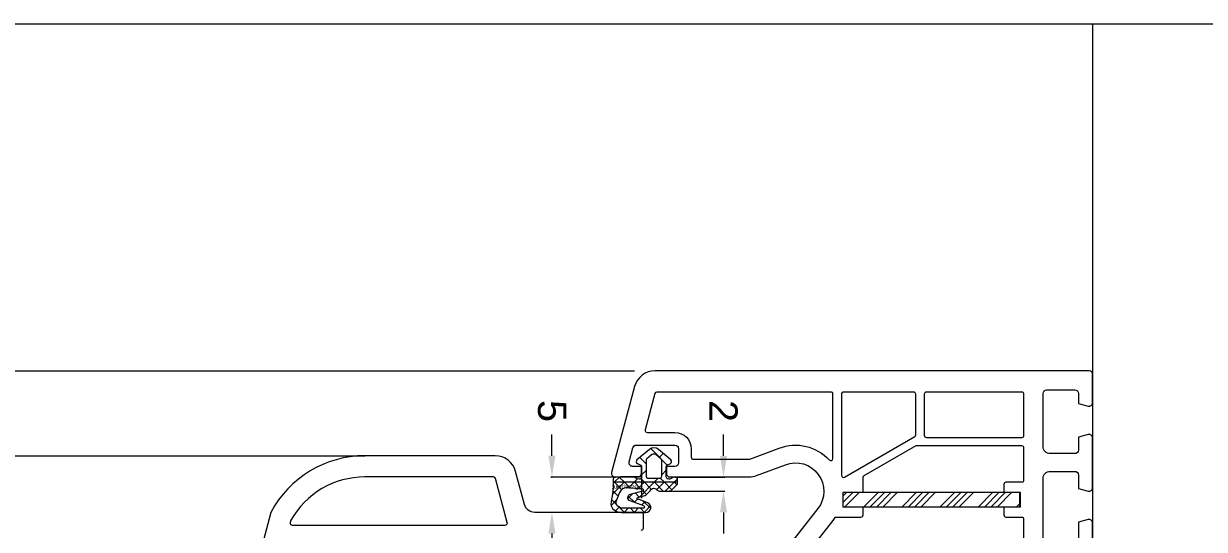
# Model space of a CAD drawing. Header units: millimetres. Extents: x 2258 to 5600, y 711 to 2563.
# Drawn here: x 2391.23 to 2397.68, y 2145.02 to 2147.78 of the extents above; entities that cross this region are included whole.
import ezdxf

# ---------------------------------------------------------------- set-up
doc = ezdxf.new("R2010")
doc.units = ezdxf.units.MM
for name, color, linetype, lineweight in [('PQI-A-IN-ELEV', 245, 'Continuous', 9), ('PQI-A-IN-ELEV-LGHT', 201, 'Continuous', 5), ('PQI-A-IN-FURN', 39, 'Continuous', 13), ('PQI-A-WIN', 140, 'Continuous', 13)]:
    doc.layers.add(name, color=color, linetype=linetype, lineweight=lineweight)
doc.styles.get("Standard").update_dxf_attribs({"font": 'arial.ttf'})
doc.dimstyles.new('SCHUECO', dxfattribs={"dimtxt": 4, "dimasz": 3, "dimexe": 0.18, "dimexo": 0.0625, "dimgap": 2, "dimtad": 0, "dimdec": 0, "dimzin": 0, "dimdsep": 46, "dimtxsty": 'Standard', "dimcen": 0.09, "dimadec": 0, "dimazin": 0, "dimtfac": 1, "dimtdec": 0, "dimtofl": 0, "dimtmove": 0, "dimatfit": 3, "dimfxl": 1, "dimtolj": 1, "dimtzin": 0, "dimarcsym": 0})

# ---------------------------------------------------------------- blocks, each defined once
blk = doc.blocks.new('*X70')
at = {"color": 0}
for p, q in [((10.30352451880753, 18.73912722821214), (10.76437846124361, 19.19998117064821)), ((11.45845213388517, 17.19998117064824), (13.45845213388514, 19.19998117064821)), ((12.35647813388513, 17.19998117064824), (14.3564781338851, 19.19998117064821)), ((13.2545041338852, 17.19998117064824), (15.25450413388518, 19.19998117064821)), ((14.15253213388516, 17.19998117064824), (16.15253213388513, 19.19998117064821)), ((16.84660580652664, 17.19998117064821), (18.84660580652661, 19.19998117064818)), ((17.74463180652659, 17.19998117064821), (19.74463180652657, 19.19998117064818)), ((18.64265780652667, 17.19998117064821), (20.64265780652664, 19.19998117064818)), ((19.54068580652662, 17.19998117064821), (21.5406858065266, 19.19998117064818)), ((22.23475947916816, 17.19998117064824), (24.23475947916813, 19.19998117064821)), ((23.13278547916812, 17.19998117064824), (25.13278547916809, 19.19998117064821)), ((24.03081147916819, 17.19998117064824), (26.03081147916816, 19.19998117064821)), ((24.92883947916815, 17.19998117064824), (26.92883947916812, 19.19998117064821)), ((27.62291315180963, 17.19998117064824), (29.6229131518096, 19.19998117064824)), ((28.52093915180957, 17.19998117064824), (30.52093915180956, 19.19998117064824)), ((29.41896515180967, 17.19998117064824), (31.41896515180963, 19.19998117064824)), ((30.31699315180961, 17.19998117064824), (32.31699315180958, 19.19998117064824)), ((33.01106682445115, 17.19998117064824), (35.01106682445112, 19.19998117064821)), ((33.90909282445111, 17.19998117064824), (35.30352356513325, 18.59441191133038)), ((34.80711882445118, 17.19998117064824), (35.30352356513322, 17.69638591133028))]:
    blk.add_line(p, q, dxfattribs=at)
blk = doc.blocks.new('BASEPOINT')
for p, q in [((0.0001424139276124947, -6.579969547004794e-08), (0.0001424139276124947, 2.998156919277449)), ((-7.890404418731123e-08, 0.0005381883725030789), (2.956911949821283, 0.0005381883725030789))]:
    blk.add_line(p, q)
blk.add_text('Basepoint', height=0.6).set_placement((0.4501424139276011, 1.169999934200292))
blk = doc.blocks.new('244234EZ')
h = blk.add_hatch()
h.set_pattern_fill('NETZ', color=256, angle=45, style=0)
h.set_pattern_definition([(45, (0.01020141601271446, -1.498066991095954), (-0.7071067811865475, 0.7071067811865476), []), (135, (0.01020141601271446, -1.498066991095954), (-0.7071067811865476, -0.7071067811865475), [])])
h.paths.add_polyline_path([(4.008078502913222, 0.7015572627653923, -0.04835307895780901), (4.303823118820566, 3.532424224166834, 0.3319211071679742), (3.845955810543963, 4.662804514641349, 0.1614346972429617), (2.779686889645509, 5.001498133415765), (-0.6049478013112477, 5.001498133415764, 0.8315432364911673), (-0.8560341563469525, 3.648078988526671), (0.43162628173537, 3.153275400871819, -1.190626430510797), (0.5034884964394981, 2.88506940612011), (-0.4655004301875263, 2.625441762988365, 0.1296938749465605), (-0.5983473197203235, 2.549425338780542), (-1.20320037842088, 1.95383349108178, -0.6014879446624487), (-2.236571083833349, 1.864532395719669, 0.254498919795523), (-2.488499425651867, 2.001640413975412), (-3.957449179689695, 2.001624018348985, 0.1989094666118807), (-4.169577865607145, 1.913756052723637), (-4.994269180354968, 1.089064737975818, 0.1989123673796596), (-5.082137145999006, 0.8769327036198491), (-5.082137145999006, 0.7015447420383105)])
h.paths.add_polyline_path([(-0.1904933190871827, 1.719282615234464, -0.9176289392039193), (-0.19180589099426, 1.958971851091358), (1.570990037036942, 2.431272729874328, 0.7332383087249621), (1.612600442385188, 3.38408464420482), (-0.3194380188017371, 4.087288767571037, -1), (-0.2680883789091605, 4.378243357414789), (2.713463470503889, 4.377261227260397, -0.1340649279655961), (2.967535276667598, 4.307800217017941), (3.436031043195062, 4.031149930478546, -0.3557455022548623), (3.622162780758802, 3.527220637077858), (3.116654357907226, 2.175391108269227, -0.3353238355422854), (2.094986877438471, 1.535178095573969)], flags=16)
h = blk.add_hatch()
h.set_pattern_fill('NETZ', color=256, scale=2, angle=45, style=0)
h.set_pattern_definition([(45, (0.01020141601271446, -1.498066991095954), (-1.414213562373095, 1.414213562373095), []), (135, (0.01020141601271446, -1.498066991095954), (-1.414213562373095, -1.414213562373095), [])])
h.paths.add_polyline_path([(-5.082137145999006, 0.7015447420383105), (-5.082137145999004, 0.3112281275693158, 0.414213562373093), (-4.782330741885235, 0.01142172345554715), (-4.522599543124663, 0.01142172345554759), (-4.093796888527556, 0.2589747010733834, -0.1656801520669596), (-3.90396698270975, 0.296506003881801), (-3.740147452957411, 0.2745578532527244, -0.3757213696858283), (-3.479984788897567, -0.02278536033250367), (-3.479984788897565, -1.479957190332012, -0.2775501483931132), (-3.586238477402083, -1.65662532294509), (-4.07801553195808, -1.917579487461596, 0.5282092505925277), (-4.132923528191617, -2.410109730864405), (-2.393213548663183, -3.887433140998303, 0.3639584187452207), (-1.107596206292547, -3.887404740529248), (0.6502478399991928, -2.41239478329808, 0.5319777725554488), (0.5980307430605157, -1.917579487461598), (0.1062536885045181, -1.656625322945092, -0.2775501483931129), (-2.498001805406602e-16, -1.479957190332014), (-2.220446049250313e-16, 2.220446049250313e-16, -0.4537526242641983), (0.3398076201840398, 0.2973471933200025), (0.6100213742227064, 0.2611720864721001), (1.042437829558313, 0.01149901148442223), (3.710274358402263, 0.01134541035774284, 0.4227629273518383), (4.010165112804111, 0.3200571767091462, -0.006466251622778426), (4.008078502913222, 0.7015572627653923)])
h.paths.add_polyline_path([(-0.6398458862333795, -0.1163721789262142), (-0.6398458862333791, -2.328241489778694, -0.2217106168363308), (-0.7470235825400097, -2.558066551942032), (-1.418484304433663, -3.121419399609839, -0.3639357920318566), (-2.061189157707833, -3.121419399423907), (-2.732619361801749, -2.558092156067455, -0.2217106168363313), (-2.839797058108379, -2.328267093904119), (-2.839797058108379, -0.1161427283123513, -0.4142135610069876), (-2.539780287082981, 0.1838740413137141), (-0.9400615657120271, 0.1838740413137134, -0.4144359924756376)], flags=16)
blk.add_line((4.008078502913222, 0.7015572627653923), (-5.082137145999006, 0.7015447420383105))
for points in [[(0.5980307430605163, -1.917579487461598), (0.106253688504518, -1.656625322945092, -0.2775501483931128), (-2.532696274926138e-16, -1.479957190332014), (-2.237793284010081e-16, 0, -0.4537526242641983), (0.3398076201840396, 0.2973471933200025), (0.6100213742227064, 0.2611720864720999), (1.042437829558313, 0.01149901148442201), (3.710274358402264, 0.01134541035774284, 0.4227629273518251), (4.010165112804111, 0.320057176709134, -0.05483647592727152), (4.303823118820558, 3.532424224166802, 0.3319211071679828), (3.845955810543964, 4.662804514641348, 0.1614346972429613), (2.779686889645514, 5.001498133415765), (-0.6049490356474414, 5.001498133415764, 0.8315411525140167), (-0.8560362243681455, 3.648079783196039), (0.4316262817353702, 3.153275400871819, -1.190626430510805), (0.503488496439497, 2.88506940612011), (-0.4655004301875271, 2.625441762988365, 0.1296938749465612), (-0.5983473197203246, 2.549425338780541), (-1.20320037842088, 1.95383349108178, -0.6014879446624485), (-2.236571083833349, 1.864532395719669, 0.2544989197955225), (-2.488499425651866, 2.001640413975412), (-3.957449179689696, 2.001624018348985, 0.198909466611881), (-4.169577865607146, 1.913756052723636), (-4.99426918035497, 1.089064737975816, 0.1989123673796582), (-5.082137145999006, 0.8769327036198482), (-5.082137145999004, 0.3112281275693167, 0.4142135623730955), (-4.782330741885233, 0.01142172345554715), (-4.522599543124662, 0.01142172345554737), (-4.093796888527556, 0.2589747010733832, -0.1656801520669623), (-3.903966982709747, 0.2965060038818006), (-3.740147452957409, 0.2745578532527242, -0.375721369685827), (-3.479984788897567, -0.02278536033250411), (-3.479984788897565, -1.479957190332013, -0.2775501483931143), (-3.586238477402084, -1.65662532294509), (-4.078015531958083, -1.917579487461597, 0.5319777725554453), (-4.130232628896758, -2.412394783298078), (-2.393213548663189, -3.887433140998297, 0.363945910752088), (-1.107630052569438, -3.887433140998297), (0.6502478399991929, -2.41239478329808, 0.5319777725554476)], [(-0.2680883789091604, 4.378243357414789, 0.9999999999999986), (-0.3194380188017389, 4.087288767571038), (1.612600442385188, 3.38408464420482, -0.7332383087249624), (1.570990037036942, 2.431272729874328), (-0.191805890994261, 1.958971851091358, 0.9176289392038998), (-0.1904933190871827, 1.719282615234464), (2.094986877438495, 1.535178095573968, 0.3353238355422945), (3.116654357907246, 2.17539110826928), (3.622162780758808, 3.527220637077873, 0.3557455022548545), (3.436031043195058, 4.031149930478548), (2.96753527666759, 4.307800217017945, 0.1340649279655952), (2.713463470503881, 4.377261227260397)], [(-2.73261936180175, -2.558092156067455), (-2.061202087405254, -3.121408551459724, 0.3639549067525167), (-1.41847137451463, -3.121408551459724), (-0.7470235825400102, -2.558066551942032, 0.2217106168363309), (-0.6398458862333791, -2.328241489778695), (-0.6398458862333795, -0.1161137516550361, 0.4139911672486105), (-0.939864196780254, 0.1838740413137134), (-2.53980926513963, 0.1838740413137141, 0.4141569862246464), (-2.839797058108379, -0.1161137516550361), (-2.839797058108379, -2.328267093904119, 0.2217106168363308)]]:
    blk.add_lwpolyline(points, format="xyb", close=True)
blk.add_blockref('BASEPOINT', (8.881784197001252e-15, -8.881784197001252e-16))
blk = doc.blocks.new('*D8')
at = {"transparency": 16777216}
for p, q in [((-11.58361628611124, 5.001624018348987), (-11.58361628611124, 8.001624018348986)), ((-4.019949179689696, 2.001624018348985), (-11.76361628611124, 2.001624018348987)), ((-4.844830741885233, 0.01142172345554717), (-11.76361628611124, 0.01142172345554913)), ((-11.58361628611124, -2.988578276544451), (-11.58361628611124, -5.98857827654445))]:
    blk.add_line(p, q, dxfattribs=at)
for p in [(-3.957449179689696, 2.001624018348985), (-11.58361628611124, 0.01142172345554908), (-4.782330741885233, 0.01142172345554715)]:
    blk.add_point(p, dxfattribs=at)
for points in [[(-12.08361628611124, 5.001624018348987), (-11.08361628611124, 5.001624018348987), (-11.58361628611124, 2.001624018348987)], [(-12.08361628611124, -2.988578276544451), (-11.08361628611124, -2.988578276544451), (-11.58361628611124, 0.01142172345554908)]]:
    blk.add_solid(points, dxfattribs=at)
at = {"transparency": 16777216, "insert": (-11.58361628611124, -9.321911609877786), "char_height": 4, "attachment_point": 5, "rotation": 90}
blk.add_mtext('\\A1;2', dxfattribs=at)
blk = doc.blocks.new('*D9')
at = {"transparency": 16777216}
for p, q in [((12.66941239682228, 8.001498133415762), (12.66941239682228, 11.00149813341576)), ((2.842186889645469, 5.001498133415764), (12.84941239682228, 5.001498133415762)), ((3.772774358402264, 0.01134541035774282), (12.84941239682228, 0.01134541035774025)), ((12.66941239682228, -2.988654589642259), (12.66941239682228, -5.988654589642259))]:
    blk.add_line(p, q, dxfattribs=at)
for p in [(2.779686889645469, 5.001498133415764), (3.710274358402264, 0.01134541035774284), (12.66941239682228, 0.0113454103577403)]:
    blk.add_point(p, dxfattribs=at)
for points in [[(12.16941239682228, 8.001498133415762), (13.16941239682228, 8.001498133415762), (12.66941239682228, 5.001498133415762)], [(12.16941239682228, -2.988654589642259), (13.16941239682228, -2.98865458964226), (12.66941239682228, 0.0113454103577403)]]:
    blk.add_solid(points, dxfattribs=at)
at = {"transparency": 16777216, "insert": (12.66941239682228, -9.32198792297559), "char_height": 4, "attachment_point": 5, "rotation": 90}
blk.add_mtext('\\A1;5', dxfattribs=at)
blk = doc.blocks.new('PRJ_INSERT_104_59361299833', base_point=(8.881784197001252e-15, -8.881784197001252e-16))
blk.add_blockref('244234EZ', (0, 0))
for base, p1, p2, picture, middle in [((12.66941239682228, 0.0113454103577403), (2.779686889645469, 5.001498133415764), (3.710274358402264, 0.01134541035774284), '*D9', (12.66941239682228, -9.32198792297559)), ((-11.58361628611124, 0.01142172345554908), (-3.957449179689696, 2.001624018348985), (-4.782330741885233, 0.01142172345554715), '*D8', (-11.58361628611124, -9.321911609877786))]:
    dim = blk.add_linear_dim(base=base, p1=p1, p2=p2, angle=90, dimstyle='SCHUECO')
    dim.commit()
    dim.dimension.update_dxf_attribs({"geometry": picture, "text_midpoint": middle})
blk = doc.blocks.new('w4')
at = {"ltscale": 1000}
for points in [[(825.4995485328654, 120.5359044494544), (825.4995485328654, 129.5003290775931, 0.4929517128660395), (824.8704505969181, 129.983051184201), (823.4995484642059, 129.6157231750549), (823.4995484642131, 127.3000188293518, -0.4143120868180035)], [(818.4995408348113, 127.3004157643445), (818.4995408348113, 135.799581221072, -0.4143369658318687), (819.4999622311552, 136.8000026168884), (822.9995484642059, 136.8000026168884, -0.4144742986754296), (823.4995484642022, 136.3000026168884), (823.4995484642095, 134.384308380133), (824.8704145091033, 134.0169747788605, 0.4929654584300433), (825.4995485328654, 134.4996989421925), (825.4995485328618, 141.5003297580697, 0.4929506969181903), (824.8704374434456, 141.9830467061256), (823.4995484642095, 141.615722221366), (823.4995484642095, 139.8000026168884, -0.414434189985133), (822.9995484642095, 139.3000026168738), (819.4999622312025, 139.3000026168884, -0.4143369660113899), (818.4995408348113, 140.3004240132723), (818.499540834815, 147.8000030937255, -0.414098729429669), (818.9995408348077, 148.3000030937255), (822.9995484642095, 148.300003093711, -0.4144742986754274), (823.4995484642059, 147.8000030937255), (823.4995484642095, 146.3842926445213), (824.8704429499994, 146.0169666842994, 0.4929566355553249), (825.4995485328654, 146.4996946583706), (825.4995485328654, 150.5004513960157, 0.4139490408238861), (824.9999999500214, 150.9999999999854), (763.6692271522588, 151, 0.3394264675312374), (760.7713961891204, 148.7764587822021), (757.5166354469293, 136.6294093551696, 0.4929616572134017), (757.9995456031829, 136), (761.2499224042622, 136, 0.4139952617277666), (761.7495494178802, 136.4996312594594), (761.7495494178802, 137.4999995651306), (760.4720797828704, 137.4999995651306, -0.4932336255559439), (759.9891696266204, 138.1294093551696), (760.5250582984954, 140.1294093551696, -0.3395687924446906), (761.0079684547454, 140.499999565116), (766.472083597564, 140.4999995651306, -0.4141755960151686), (766.9720835975713, 139.9999995651306), (766.9720835975677, 137.9999995651306, -0.4141285049199961), (766.4720835975713, 137.4999995651306), (765.2495494178802, 137.4999995651306), (765.2495494178766, 136.499999565116, 0.414056115906826), (765.7495494178766, 136), (776.9490293582385, 136, 0.0909918661098243), (778.0141759611979, 136.1954563377512), (782.0793834022588, 137.7393947067321, -0.7590235082492592), (786.6516413978607, 131.5373692932189), (781.6355219538891, 125.1170635542658, 0.1673432765406308)], [(815.79958966294, 122.9000096740783), (815.7995896629363, 130.0000157775794, 0.4141963976965044), (815.4995408348113, 130.3000188293663), (813.2995896629327, 130.3000188293372, -0.4140292785832155), (812.999540834815, 130.600006622306), (812.999540834815, 131.8000188293372), (815.2995896629363, 131.8000188293372), (815.2995896629436, 133.8000188293372), (812.999540834815, 133.8000188293372), (812.9995408348113, 135.0000148239196, -0.4139702998837983), (813.2995896629436, 135.3000026168884), (815.4995408348113, 135.3000026168884, 0.4142030266674119), (815.79958966294, 135.6000056686462), (815.7995896629436, 140.1000056686316, 0.4142044984145784), (815.4995408348113, 140.4000087203895), (800.4995417884893, 140.4000087203895), (793.1495662025445, 136.1564784469665, 0.2674938169305716), (792.9995417884893, 135.8966670455993), (792.9995417884893, 133.8000188293518), (790.196563272857, 133.8000188293372), (790.196563272857, 131.8000188293518), (792.9995417884893, 131.8000188293518), (792.999541788482, 130.6000066223205, -0.4145345493896562), (792.6996150306768, 130.3000188293518), (789.0839534095794, 130.3000188293518), (788.7793269447357, 129.8750768127502), (785.5338435463018, 125.721100372306, 0.354189481859604)], [(761.6994973447945, 128.4999999999854, 0.4140409468384528), (761.9995461729159, 128.7999877929688), (761.9995461729231, 130.6999969482422, 0.4140448457666134), (761.6994973447945, 130.9999999999854), (746.6505547788838, 131, -0.3394437501624551), (745.2015801695015, 132.11177110672), (743.951702239814, 136.7764589786384, 0.3394672609067224), (741.0539971616854, 138.9999999999854), (722.6337033537093, 139, 0.2781724977727638), (709.3671015527907, 131), (705.5165155631294, 116.6294107437134, 0.4929951445111693)]]:
    blk.add_lwpolyline(points, format="xyb", dxfattribs=at)
for points in [[(762.532874613189, 142.3000026168884), (766.4720835975677, 142.3000026168884, -0.4141832879205136), (768.7721324256963, 139.999999565116), (768.7721324256963, 138.8000026169029, 0.4143884253417623), (769.0720591835052, 138.499999565116), (777.0408091835088, 138.4999995651306), (781.1918101600713, 140.0765071334899, -0.3063415867877205), (788.2790828041107, 138.4053645553649, 0.6831059618960073), (788.7995906166143, 138.6086879196082), (788.7995906166143, 147.7000122490135, 0.4142593434475034), (788.4995417884857, 148.0000000419532), (763.8994517616302, 148.0000000419823, 0.3394569931497191), (763.6096568397588, 147.7776489677344), (762.2430796913213, 142.6776576461998, 0.492823379006765)], [(800.1996150306732, 148.0000000419677), (790.2995906166179, 148.0000000419532, 0.4140292785832238), (789.9995417884857, 147.7000122490135), (789.9995417884893, 136.2430873336853, 0.5772022970934038), (790.4496150306768, 135.9832759323181), (800.349639444732, 141.6990504684509, 0.2684604651901341), (800.4995417884857, 141.958846611029), (800.4995417884857, 147.700012248999, 0.4145345493896796)], [(801.999541788482, 148.0000000419677, 0.414446558721607), (801.6996150306732, 147.700012248999), (801.6996150306695, 141.900008720404, 0.414396574859442), (801.9995417884857, 141.6000056686316), (815.499540834815, 141.6000056686462, 0.4142093281120125), (815.79958966294, 141.9000087203895), (815.7995896629327, 147.700012248999, 0.4142593434475252), (815.499540834815, 148.0000000419677)], [(712.0918327596773, 129.57763671875, 0.4928325950843962), (712.381627681556, 129.1999969482422), (742.4850274351265, 129.1999969482422, 0.4933718391203623), (742.7748223570015, 129.5776367187354), (741.1135674741927, 135.7776339054108, 0.3394535210435738), (740.8237725523177, 136.0000002384186), (722.6337033537056, 136.0000002384186, 0.2710460681531134), (712.1727653768648, 129.879638671875)]]:
    blk.add_lwpolyline(points, format="xyb", close=True, dxfattribs=at)
blk.add_lwpolyline([(790.196563272857, 133.8000188293372), (790.196563272857, 131.8000188293518), (815.19656231919, 131.8000188293372), (815.1965623191827, 133.8000188293663)], close=True, dxfattribs=at)
at = {"layer": 'PQI-A-IN-ELEV'}
blk.add_line((0, 200), (825.4995485328618, 200), dxfattribs=at)
at = {"layer": 'PQI-A-IN-ELEV-LGHT', "ltscale": 1000}
for p, q in [((61.83032138060298, 150.9999999999563), (760.7713961891204, 150.9999999999563)), ((102.8658451791562, 138.9999999999709), (722.6337033537093, 139))]:
    blk.add_line(p, q, dxfattribs=at)
at = {"ltscale": 1000, "rotation": 179.9999999999999}
for name, p in [('PRJ_INSERT_104_59361299833', (761.7490837559708, 136)), ('*X70', (825.5000868379902, 151))]:
    blk.add_blockref(name, p, dxfattribs=at)

msp = doc.modelspace()

# ---------------------------------------------------------------- linework, layer by layer
at = {"layer": 'PQI-A-IN-FURN'}
for q in [(2397.070112972289, 2140.051602371801), (2397.82396359675, 2147.777995241816)]:
    msp.add_line((2397.070484382783, 2147.777995239317), q, dxfattribs=at)

# ---------------------------------------------------------------- block references
at = {"layer": 'PQI-A-WIN', "xscale": 0.03863196438221001, "yscale": 0.03863196438221001, "zscale": 0.03863196438221001, "rotation": 359.997245771198}
msp.add_blockref('w4', (2365.179443852683, 2140.053135367778), dxfattribs=at)

doc.saveas('drawing.dxf')
